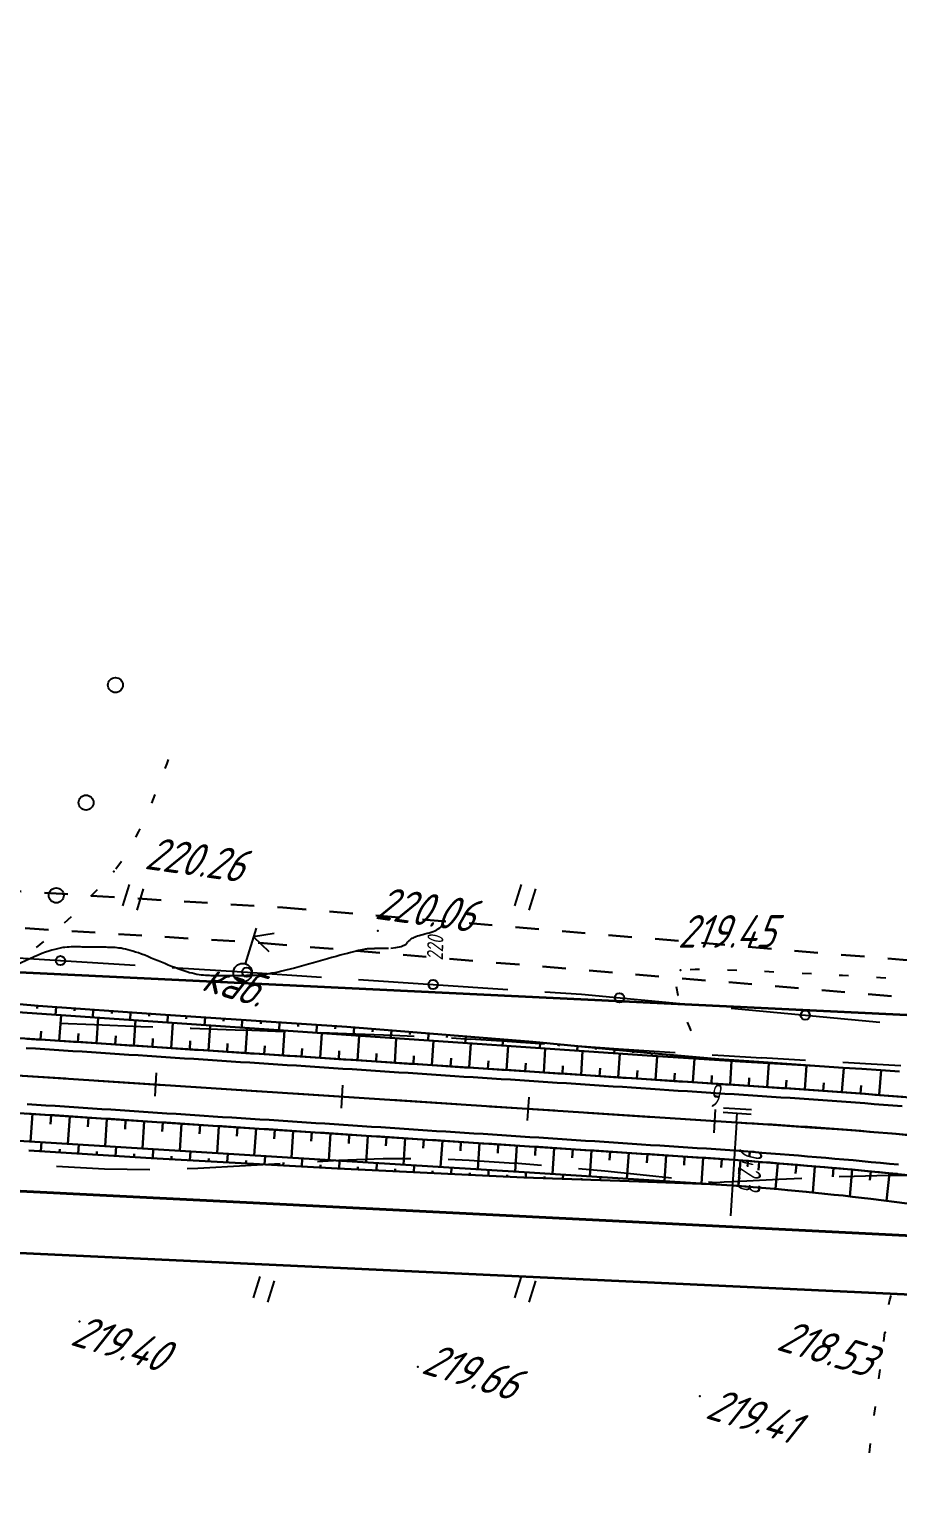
# Model space of a CAD drawing. Header units: millimetres. Extents: x -698 to 8131, y -704 to 4503.
# Drawn here: x 171.9 to 264.9, y 4027.5 to 4184.7 of the extents above; entities that cross this region are included whole.
import ezdxf

# ---------------------------------------------------------------- set-up
doc = ezdxf.new("R2010")
doc.units = ezdxf.units.MM
for name, pattern in [('CONTI', [0]), ('DASHED', [0.75, 0.5, -0.25]), ('STRIHSMALL', [1, 0.5, -0.5])]:
    doc.linetypes.add(name, pattern=pattern)
for name, color, linetype, lineweight in [('10', 1, 'Continuous', 35), ('КОПИЯ_ОСЬ_13_ОТКОСЫ', 7, 'Continuous', 30), ('КОПИЯ_ОСЬ_ГРАНИЦЫ_ПОЛОС', 7, 'Continuous', 30), ('ОСЬ_ВЕРХ_ПОКРЫТИЯ_ГРАНИЦЫ_ПОЛОС', 7, 'Continuous', 30), ('ОСЬ_ВЕРХ_ПОКРЫТИЯ_ОСЬ', 1, 'Continuous', 30)]:
    doc.layers.add(name, color=color, linetype=linetype, lineweight=lineweight)
for name, color, linetype in [('_Ростелеком', 6, 'Continuous'), ('GOR_BDEFAULT', 212, 'CONTI'), ('NAD_MDEFAULT', 7, 'CONTI'), ('PI_OTDEFAULT', 172, 'CONTI'), ('PI_TTDEFAULT', 5, 'CONTI'), ('PLN_O', 7, 'CONTI'), ('SIT_LDEFAULT', 7, 'CONTI'), ('USLZNDEFAULT', 7, 'CONTI'), ('ZAPSKDEFAULT', 7, 'CONTI'), ('Изменение выноски', 3, 'Continuous'), ('ОСЬ_ВЕРХ_ПОКРЫТИЯ_ПИКЕТЫ', 1, 'Continuous'), ('ОСЬ_ВЕРХ_ПОКРЫТИЯ_РАЗБИВКА_КРИВ', 1, 'Continuous'), ('разметка', 7, 'Continuous')]:
    doc.layers.add(name, color=color, linetype=linetype)
doc.styles.add('eskd', font='isocpeui.ttf', dxfattribs={"width": 1.2})
doc.styles.add('SHRFT', font='isocpeui.ttf', dxfattribs={"width": 3.5})
doc.styles.get("Standard").update_dxf_attribs({"font": 'isocpeui.ttf'})
doc.styles.add('STYLE1', font='isocpeui.ttf', dxfattribs={"width": 0.9})
doc.linetypes.add('кабель_связи_проект.', pattern='A,10,-1,["/",STYLE1,S=3,R=0,X=0,Y=-1.5],-4.1', length=15.1)

# ---------------------------------------------------------------- blocks, each defined once
blk = doc.blocks.new('BL_2011')
at = {"color": 0}
for p, q in [((0, 0), (0, 2.4)), ((1.6, 0), (1.6, 2.4))]:
    blk.add_line(p, q, dxfattribs=at)
blk = doc.blocks.new('BL_4017')
at = {"color": 0}
for p, q in [((0, 1), (0, 5)), ((2, 5), (0, 4)), ((0, 4), (2, 3))]:
    blk.add_line(p, q, dxfattribs=at)
blk.add_circle((0, 0), 1, dxfattribs=at)
blk = doc.blocks.new('BL_2002')
at = {"color": 0}
blk.add_circle((0, 0), 0.8, dxfattribs=at)

msp = doc.modelspace()

# ---------------------------------------------------------------- linework, layer by layer
at = {"layer": '10'}
for points in [[(307.07, 4044.59), (287.04, 4048.21), (163.15, 4053.99), (135.68, 4057.55), (104.11, 4067.08), (66.53, 4071.88), (20.06, 4083.83), (-25.14, 4108.19), (-34.34, 4113.8), (-79.36, 4142), (-91.95, 4159.32), (-169.85, 4182.62), (-259.28, 4209.36), (-312.4, 4225.42), (-355.63, 4238.49), (-406.37, 4253.82), (-425.03, 4259.46), (-449.22, 4267.11), (-456.83, 4269.51), (-499.67, 4283.06), (-559.15, 4301.9)], [(-15.47, 4131.04), (28.99, 4106.98), (71.24, 4096.09), (165.61, 4083.97), (290.41, 4077.99)]]:
    msp.add_lwpolyline(points, dxfattribs=at)
at = {"layer": '_Ростелеком', "linetype": 'кабель_связи_проект.', "lineweight": 40, "ltscale": 0.25}
msp.add_lwpolyline([(-545.93, 4321.5), (-553.41, 4301.1), (-528.69, 4293.19), (-228.33, 4200.41), (-175.92, 4184.96), (-152.18, 4177.62), (-111.95, 4163.9), (-85.05, 4151.87), (-85.05, 4151.87), (-28.65, 4111.62), (20.48, 4085.27), (66.8, 4072.51), (163.05, 4060.66), (287.87, 4054.42)], dxfattribs=at)
at = {"layer": 'GOR_BDEFAULT', "color": 212, "elevation": 220, "flags": 128}
for points in [[(210.63, 4086.28), (211.17, 4086.37), (211.75, 4086.46), (212.27, 4086.72), (212.31, 4086.77), (212.34, 4086.81), (212.38, 4086.87), (212.42, 4086.92), (212.47, 4086.98), (212.53, 4087.04), (212.59, 4087.1), (212.66, 4087.17), (212.74, 4087.23), (212.83, 4087.29), (212.93, 4087.36), (213.05, 4087.42), (213.18, 4087.49), (213.33, 4087.55), (213.49, 4087.6), (213.67, 4087.66), (213.87, 4087.72), (214.08, 4087.77), (214.29, 4087.83), (214.51, 4087.89), (214.73, 4087.95), (214.95, 4088.01), (215.16, 4088.09), (215.36, 4088.17), (215.55, 4088.25), (215.72, 4088.35), (215.87, 4088.46), (216, 4088.58), (216.09, 4088.72), (216.16, 4088.86)], [(210.37, 4086.26), (209.61, 4086.26), (209.55, 4086.26), (209.48, 4086.25), (209.42, 4086.25), (209.35, 4086.25), (209.28, 4086.25), (209.21, 4086.25), (209.14, 4086.25), (209.07, 4086.25), (209, 4086.25), (208.93, 4086.25), (208.86, 4086.24), (208.79, 4086.24), (208.71, 4086.24), (208.64, 4086.24), (208.57, 4086.24), (208.49, 4086.24), (208.41, 4086.23), (208.33, 4086.23), (208.24, 4086.22), (208.13, 4086.21), (208.02, 4086.2), (207.89, 4086.18), (207.74, 4086.15), (207.57, 4086.12), (207.38, 4086.08), (207.17, 4086.04), (206.92, 4085.98), (206.65, 4085.91), (206.35, 4085.83), (206.01, 4085.74), (205.63, 4085.64), (205.22, 4085.53), (204.79, 4085.41), (204.33, 4085.28), (203.85, 4085.14), (203.36, 4085), (202.85, 4084.86), (202.34, 4084.71), (201.83, 4084.57), (201.32, 4084.43), (200.82, 4084.3), (200.33, 4084.17), (199.85, 4084.05), (199.4, 4083.93), (198.97, 4083.83), (198.57, 4083.74), (198.2, 4083.66), (197.86, 4083.6), (197.53, 4083.54), (197.23, 4083.49), (196.95, 4083.45), (196.68, 4083.42), (196.44, 4083.4), (196.2, 4083.38), (195.98, 4083.37), (195.76, 4083.36), (195.56, 4083.35), (195.35, 4083.35), (195.16, 4083.35), (194.96, 4083.34), (194.77, 4083.34), (194.57, 4083.34), (194.37, 4083.34), (194.18, 4083.34), (193.98, 4083.34), (193.78, 4083.34), (193.58, 4083.34), (193.39, 4083.34), (193.19, 4083.34), (192.99, 4083.34), (192.79, 4083.34), (192.6, 4083.34), (192.4, 4083.34), (192.2, 4083.34), (192, 4083.34), (191.8, 4083.34), (191.61, 4083.34), (191.41, 4083.34), (191.2, 4083.35), (190.99, 4083.35), (190.78, 4083.37), (190.56, 4083.39), (190.34, 4083.41), (190.1, 4083.45), (189.86, 4083.49), (189.61, 4083.54), (189.35, 4083.6), (189.07, 4083.67), (188.78, 4083.75), (188.48, 4083.85), (188.16, 4083.96), (187.83, 4084.08), (187.49, 4084.21), (187.14, 4084.34), (186.79, 4084.49), (186.42, 4084.64), (186.06, 4084.79), (185.7, 4084.94), (185.33, 4085.09), (184.97, 4085.24), (184.62, 4085.39), (184.28, 4085.53), (183.94, 4085.66), (183.61, 4085.78), (183.3, 4085.88), (183.01, 4085.98), (182.73, 4086.06), (182.47, 4086.13), (182.21, 4086.19), (181.97, 4086.24), (181.74, 4086.28), (181.52, 4086.31), (181.31, 4086.33), (181.1, 4086.35), (180.9, 4086.37), (180.71, 4086.38), (180.52, 4086.38), (180.34, 4086.38), (180.15, 4086.39), (179.97, 4086.39), (179.79, 4086.39), (179.6, 4086.39), (179.42, 4086.39), (179.24, 4086.39), (179.05, 4086.4), (178.87, 4086.4), (178.69, 4086.4), (178.5, 4086.41), (178.32, 4086.41), (178.13, 4086.41), (177.94, 4086.42), (177.75, 4086.42), (177.57, 4086.42), (177.38, 4086.43), (177.19, 4086.43), (177, 4086.44), (176.8, 4086.44), (176.6, 4086.44), (176.4, 4086.43), (176.19, 4086.42), (175.96, 4086.41), (175.73, 4086.38), (175.49, 4086.35), (175.23, 4086.3), (174.95, 4086.24), (174.66, 4086.17), (174.34, 4086.08), (174.01, 4085.98), (173.65, 4085.85), (173.27, 4085.71), (172.86, 4085.54), (172.43, 4085.36), (171.98, 4085.16), (171.52, 4084.95), (171.05, 4084.73), (170.57, 4084.5), (170.08, 4084.27), (169.6, 4084.04), (169.13, 4083.8), (168.67, 4083.58), (168.21, 4083.36), (167.78, 4083.14), (167.37, 4082.95), (166.98, 4082.76), (166.63, 4082.6), (166.31, 4082.45), (166.02, 4082.33), (165.75, 4082.22), (165.52, 4082.13), (165.31, 4082.06), (165.12, 4082), (164.95, 4081.95), (164.8, 4081.92), (164.67, 4081.89), (164.55, 4081.87), (164.44, 4081.86), (164.34, 4081.86), (164.25, 4081.86), (164.16, 4081.86), (164.08, 4081.86), (163.99, 4081.87), (163.9, 4081.87), (163.81, 4081.89), (163.71, 4081.91), (163.6, 4081.94), (163.47, 4081.98), (163.33, 4082.05), (163.18, 4082.13), (163, 4082.24), (162.79, 4082.37), (162.57, 4082.52), (162.31, 4082.71), (162.02, 4082.93), (161.7, 4083.19), (161.34, 4083.49)]]:
    msp.add_lwpolyline(points, dxfattribs=at)
at = {"layer": 'PI_TTDEFAULT', "color": 5}
for p in [(180.97, 4094.51, 220.26), (209.24, 4088.17, 220.06), (241.65, 4083.94, 219.45), (177.29, 4046.31, 219.4), (263.57, 4045.12, 218.53), (213.53, 4041.44, 219.66), (243.73, 4038.3, 219.41)]:
    msp.add_point(p, dxfattribs=at)
at = {"layer": 'PLN_O'}
for p, q in [((167.27, 4085.46), (183.24, 4084.47)), ((187.23, 4084.22), (194.75, 4083.75)), ((194.75, 4083.76), (203.2, 4083.2)), ((207.18, 4082.94), (223.15, 4081.88)), ((227.14, 4081.62), (231.05, 4081.36)), ((231.05, 4081.36), (243.09, 4080.23)), ((247.07, 4079.86), (263, 4078.36))]:
    msp.add_line(p, q, dxfattribs=at)
for centre in [(175.25, 4084.96), (195.21, 4083.73), (215.16, 4082.41), (235.12, 4080.98), (255.03, 4079.11)]:
    msp.add_circle(centre, 0.5, dxfattribs=at)
at = {"layer": 'SIT_LDEFAULT', "color": 7}
for p, q in [((186.48, 4105.54), (186.68, 4106.07)), ((186.67, 4106.07), (186.81, 4106.49)), ((185.02, 4101.82), (185.4, 4102.75)), ((183.66, 4098.79), (183.8, 4099.08)), ((183.33, 4098.2), (183.65, 4098.79)), ((181.19, 4094.81), (181.78, 4095.62)), ((178.52, 4091.85), (179.21, 4092.57)), ((175.7, 4089.01), (176.42, 4089.7)), ((172.7, 4086.36), (173.46, 4087.01)), ((242.69, 4084), (243.22, 4084.03)), ((243.22, 4084.03), (243.68, 4084.03)), ((246.68, 4083.98), (247.68, 4083.94)), ((250.67, 4083.82), (251.67, 4083.77)), ((254.68, 4083.63), (255.68, 4083.58)), ((258.67, 4083.42), (259.02, 4083.4)), ((259.02, 4083.4), (259.67, 4083.36)), ((241.41, 4081.22), (241.23, 4082.17)), ((262.66, 4083.18), (263.07, 4083.16)), ((263.07, 4083.15), (263.66, 4083.11)), ((241.43, 4081.18), (241.42, 4081.22)), ((178.89, 4078.07), (175.16, 4078.24)), ((183.86, 4077.87), (178.89, 4078.07)), ((185.15, 4077.82), (183.86, 4077.87)), ((189.26, 4077.68), (189.15, 4077.68)), ((194.88, 4077.49), (189.26, 4077.69)), ((199.15, 4077.35), (194.88, 4077.5)), ((205.9, 4077.12), (203.15, 4077.21)), ((210.86, 4076.94), (205.9, 4077.12)), ((242.66, 4077.78), (242.41, 4078.36)), ((242.81, 4077.44), (242.66, 4077.78)), ((213.14, 4076.83), (210.86, 4076.93)), ((219.12, 4076.53), (217.13, 4076.64)), ((223.11, 4076.3), (219.12, 4076.54)), ((227.11, 4076.03), (223.11, 4076.3)), ((235.01, 4075.48), (231.1, 4075.75)), ((238.83, 4075.22), (235.01, 4075.48)), ((241.08, 4075.08), (238.83, 4075.23)), ((246.31, 4074.76), (245.07, 4074.83)), ((250.34, 4074.53), (246.31, 4074.76)), ((254.43, 4074.31), (250.34, 4074.54)), ((255.05, 4074.28), (254.43, 4074.31)), ((262.07, 4073.88), (259.05, 4074.05)), ((265.27, 4073.69), (262.07, 4073.88)), ((174.82, 4062.95), (179.96, 4062.66)), ((189.98, 4062.74), (195.06, 4063)), ((195.06, 4063), (198.79, 4063.22)), ((202.79, 4063.45), (205.05, 4063.58)), ((205.05, 4063.58), (209.83, 4063.76)), ((209.83, 4063.75), (212.78, 4063.76)), ((216.78, 4063.68), (219.01, 4063.59)), ((219.01, 4063.59), (223.86, 4063.28)), ((223.86, 4063.29), (226.76, 4063.05)), ((179.96, 4062.66), (184.81, 4062.6)), ((188.81, 4062.71), (189.98, 4062.74)), ((230.74, 4062.7), (233.54, 4062.44)), ((233.54, 4062.43), (238.03, 4061.97)), ((238.03, 4061.97), (240.69, 4061.69)), ((246.34, 4061.25), (248.76, 4061.38)), ((248.76, 4061.38), (252.2, 4061.55)), ((252.2, 4061.55), (254.65, 4061.66)), ((258.65, 4061.83), (260.26, 4061.89)), ((260.26, 4061.89), (263.92, 4061.98)), ((263.92, 4061.98), (266.7, 4061.98)), ((244.66, 4061.28), (245.43, 4061.2)), ((245.43, 4061.2), (246.34, 4061.25)), ((264.07, 4048.61), (264.21, 4049.08)), ((263.97, 4048.12), (264.07, 4048.61)), ((263.43, 4044.15), (263.56, 4045.14)), ((262.91, 4040.18), (263.04, 4041.17)), ((262.4, 4036.22), (262.53, 4037.21)), ((261.89, 4032.25), (262.02, 4033.24))]:
    msp.add_line(p, q, dxfattribs=at)
at = {"layer": 'Изменение выноски', "color": 6, "linetype": 'STRIHSMALL', "lineweight": 30, "ltscale": 5}
for points in [[(-80.08, 4181.78), (-68.06, 4176.08), (-11.56, 4135.08), (39.36, 4105.81), (49.47, 4102.47), (78.78, 4099.19), (118.65, 4095.63), (199.08, 4090.64), (291.92, 4082.81), (317.53, 4078.01), (338.52, 4070.51), (374.36, 4045.54), (383.17, 4035.96), (473.88, 3938.05), (557.44, 3861.09)], [(-82.15, 4177.97), (-70.13, 4172.27), (-13.63, 4131.27), (37.28, 4102), (47.4, 4098.67), (76.71, 4095.38), (116.58, 4091.83), (197, 4086.84), (289.85, 4079.01), (315.46, 4074.2), (336.45, 4066.71), (372.28, 4041.74), (381.1, 4032.15), (471.8, 3934.25), (555.37, 3857.28)]]:
    msp.add_lwpolyline(points, dxfattribs=at)
at = {"layer": 'КОПИЯ_ОСЬ_13_ОТКОСЫ'}
for points in [[(166.01, 4080.73), (172.88, 4080.13), (185.95, 4079.19), (205.91, 4077.86), (225.84, 4076.25), (238.09, 4075.07), (245.77, 4074.42), (250.06, 4074.11), (251.06, 4074.05), (254.06, 4073.84), (255.06, 4073.77), (258.07, 4073.55)], [(162.85, 4079.99), (205.85, 4077), (238.08, 4074.81), (248.06, 4074.17), (256.06, 4073.68), (258.07, 4073.55), (259.08, 4073.48), (261.09, 4073.37), (263.11, 4073.23), (265.13, 4073.1)], [(162.85, 4079.99), (205.85, 4077), (238.08, 4074.81), (248.06, 4074.17), (256.06, 4073.68), (258.07, 4073.55)], [(172.79, 4080.14), (172.76, 4079.85)], [(174.78, 4079.99), (174.72, 4079.16)], [(175.13, 4076.37), (175.31, 4079.12)], [(176.78, 4079.85), (176.76, 4079.57)], [(178.77, 4079.71), (178.71, 4078.88)], [(179.12, 4076.11), (179.3, 4078.84)], [(180.77, 4079.56), (180.75, 4079.29)], [(182.76, 4079.42), (182.7, 4078.61)], [(184.76, 4079.28), (184.74, 4079.01)], [(186.75, 4079.14), (186.7, 4078.33)], [(188.75, 4079), (188.73, 4078.73)], [(190.74, 4078.87), (190.69, 4078.05)], [(192.74, 4078.74), (192.72, 4078.46)], [(173.13, 4076.5), (173.19, 4077.42)], [(177.12, 4076.24), (177.18, 4077.16)], [(183.11, 4075.85), (183.29, 4078.57)], [(187.1, 4075.59), (187.28, 4078.29)], [(191.09, 4075.33), (191.27, 4078.01)], [(194.73, 4078.6), (194.68, 4077.78)], [(195.08, 4075.07), (195.26, 4077.74)], [(196.73, 4078.47), (196.71, 4078.19)], [(198.72, 4078.34), (198.67, 4077.5)], [(199.08, 4074.8), (199.25, 4077.46)], [(200.72, 4078.2), (200.7, 4077.92)], [(202.72, 4078.07), (202.66, 4077.22)], [(203.07, 4074.54), (203.24, 4077.18)], [(204.71, 4077.94), (204.69, 4077.65)], [(206.71, 4077.79), (206.64, 4076.95)], [(208.7, 4077.63), (208.68, 4077.35)], [(210.69, 4077.47), (210.63, 4076.68)], [(212.69, 4077.31), (212.67, 4077.04)], [(214.68, 4077.15), (214.62, 4076.4)], [(181.11, 4075.98), (181.17, 4076.89)], [(185.11, 4075.72), (185.16, 4076.62)], [(189.1, 4075.46), (189.16, 4076.36)], [(193.09, 4075.2), (193.15, 4076.09)], [(197.08, 4074.93), (197.14, 4075.82)], [(201.07, 4074.67), (201.13, 4075.56)], [(207.06, 4074.28), (207.23, 4076.91)], [(211.05, 4074.02), (211.22, 4076.64)], [(215.04, 4073.76), (215.21, 4076.36)], [(216.67, 4076.99), (216.65, 4076.74)], [(218.67, 4076.83), (218.61, 4076.13)], [(219.03, 4073.5), (219.2, 4076.09)], [(220.66, 4076.67), (220.64, 4076.44)], [(222.65, 4076.51), (222.6, 4075.86)], [(223.02, 4073.24), (223.19, 4075.82)], [(224.65, 4076.34), (224.63, 4076.13)], [(226.64, 4076.17), (226.58, 4075.59)], [(227.02, 4072.98), (227.18, 4075.55)], [(228.63, 4075.98), (228.61, 4075.79)], [(230.62, 4075.79), (230.58, 4075.32)], [(232.61, 4075.59), (232.6, 4075.44)], [(205.06, 4074.41), (205.12, 4075.29)], [(209.05, 4074.15), (209.11, 4075.03)], [(213.05, 4073.89), (213.1, 4074.76)], [(217.04, 4073.63), (217.09, 4074.5)], [(221.03, 4073.37), (221.08, 4074.23)], [(225.02, 4073.11), (225.08, 4073.97)], [(231.01, 4072.71), (231.17, 4075.28)], [(234.6, 4075.4), (234.57, 4075.05)], [(235, 4072.45), (235.17, 4075.01)], [(236.59, 4075.21), (236.58, 4075.09)], [(238.59, 4075.02), (238.56, 4074.78)], [(238.99, 4072.19), (239.16, 4074.74)], [(240.58, 4074.86), (240.57, 4074.78)], [(242.57, 4074.69), (242.56, 4074.53)], [(242.98, 4071.93), (243.15, 4074.49)], [(244.56, 4074.52), (244.56, 4074.47)], [(246.56, 4074.36), (246.55, 4074.27)], [(246.97, 4071.67), (247.14, 4074.23)], [(248.55, 4074.22), (248.55, 4074.19)], [(250.55, 4074.08), (250.54, 4074.02)], [(250.96, 4071.41), (251.13, 4073.98)], [(252.54, 4073.94), (252.54, 4073.92)], [(229.01, 4072.85), (229.07, 4073.7)], [(233, 4072.58), (233.06, 4073.44)], [(236.99, 4072.32), (237.05, 4073.18)], [(240.99, 4072.06), (241.04, 4072.91)], [(244.98, 4071.8), (245.03, 4072.65)], [(248.97, 4071.54), (249.02, 4072.39)], [(254.54, 4073.8), (254.54, 4073.77)], [(254.96, 4071.14), (255.14, 4073.74)], [(256.53, 4073.66), (256.53, 4073.65)], [(258.95, 4070.86), (259.14, 4073.48)], [(262.93, 4070.57), (263.14, 4073.23)], [(252.96, 4071.28), (253.02, 4072.14)], [(256.95, 4071.01), (257.01, 4071.87)], [(260.94, 4070.72), (261, 4071.59)], [(169.18, 4068.74), (247.37, 4063.63), (254.83, 4063.02), (258.8, 4062.68), (261.77, 4062.41), (268.18, 4061.78)], [(172.25, 4068.54), (172.06, 4065.58)], [(174.25, 4068.41), (174.18, 4067.43)], [(176.24, 4068.28), (176.05, 4065.33)], [(178.24, 4068.15), (178.17, 4067.17)], [(180.23, 4068.02), (180.04, 4065.09)], [(182.23, 4067.89), (182.17, 4066.91)], [(184.23, 4067.76), (184.03, 4064.84)], [(186.22, 4067.63), (186.16, 4066.66)], [(161.95, 4066.16), (171.93, 4065.59), (224.93, 4062.3), (247.19, 4060.89), (252.16, 4060.47), (253.15, 4060.37), (255.13, 4060.2), (256.12, 4060.09), (257.11, 4059.98), (258.1, 4059.89), (259.08, 4059.79), (260.07, 4059.67), (261.05, 4059.55), (262.04, 4059.45), (265.95, 4058.93)], [(161.95, 4066.16), (171.93, 4065.59), (224.93, 4062.3), (247.19, 4060.89), (249.18, 4060.73)], [(188.22, 4067.5), (188.03, 4064.59)], [(190.21, 4067.37), (190.15, 4066.4)], [(192.21, 4067.24), (192.02, 4064.34)], [(194.2, 4067.11), (194.14, 4066.14)], [(196.2, 4066.98), (196.01, 4064.1)], [(198.2, 4066.85), (198.13, 4065.89)], [(200.19, 4066.72), (200, 4063.85)], [(202.19, 4066.59), (202.12, 4065.63)], [(204.18, 4066.45), (204, 4063.6)], [(206.18, 4066.32), (206.12, 4065.37)], [(208.17, 4066.19), (207.99, 4063.35)], [(210.17, 4066.06), (210.11, 4065.12)], [(171.87, 4064.64), (184.95, 4063.81), (204.92, 4062.7), (224.89, 4061.74), (237.19, 4061.3), (244.89, 4061.01), (247.19, 4060.88), (249.18, 4060.73)], [(173.15, 4064.56), (173.22, 4065.51)], [(175.15, 4064.43), (175.17, 4064.75)], [(177.15, 4064.31), (177.21, 4065.26)], [(179.14, 4064.18), (179.16, 4064.5)], [(181.14, 4064.05), (181.2, 4065.01)], [(185.13, 4063.8), (185.18, 4064.77)], [(189.12, 4063.58), (189.18, 4064.52)], [(212.17, 4065.93), (211.98, 4063.1)], [(214.16, 4065.8), (214.1, 4064.86)], [(216.16, 4065.67), (215.97, 4062.86)], [(218.15, 4065.54), (218.09, 4064.6)], [(220.15, 4065.41), (219.97, 4062.61)], [(222.14, 4065.28), (222.08, 4064.35)], [(224.14, 4065.15), (223.96, 4062.36)], [(226.14, 4065.02), (226.08, 4064.09)], [(228.13, 4064.89), (227.95, 4062.11)], [(230.13, 4064.76), (230.07, 4063.83)], [(232.12, 4064.63), (231.94, 4061.86)], [(234.12, 4064.5), (234.06, 4063.57)], [(183.13, 4063.93), (183.16, 4064.25)], [(187.13, 4063.69), (187.15, 4064.01)], [(191.12, 4063.47), (191.14, 4063.78)], [(193.12, 4063.36), (193.17, 4064.27)], [(195.12, 4063.25), (195.13, 4063.55)], [(197.11, 4063.14), (197.16, 4064.02)], [(199.11, 4063.03), (199.13, 4063.32)], [(201.11, 4062.91), (201.15, 4063.78)], [(203.1, 4062.8), (203.12, 4063.09)], [(205.1, 4062.69), (205.14, 4063.53)], [(209.1, 4062.5), (209.13, 4063.28)], [(213.09, 4062.31), (213.13, 4063.03)], [(236.11, 4064.37), (235.93, 4061.6)], [(238.11, 4064.24), (238.05, 4063.31)], [(240.11, 4064.11), (239.93, 4061.35)], [(242.1, 4063.97), (242.04, 4063.06)], [(244.1, 4063.84), (243.92, 4061.1)], [(246.09, 4063.71), (246.03, 4062.8)], [(248.09, 4063.57), (247.87, 4060.83)], [(250.08, 4063.41), (250.01, 4062.5)], [(252.08, 4063.25), (251.85, 4060.5)], [(254.07, 4063.08), (253.99, 4062.17)], [(256.06, 4062.92), (255.82, 4060.12)], [(207.1, 4062.6), (207.11, 4062.88)], [(211.09, 4062.4), (211.11, 4062.66)], [(215.09, 4062.21), (215.1, 4062.45)], [(217.09, 4062.11), (217.12, 4062.79)], [(219.08, 4062.02), (219.09, 4062.24)], [(221.08, 4061.92), (221.11, 4062.54)], [(223.08, 4061.82), (223.09, 4062.03)], [(225.08, 4061.73), (225.1, 4062.29)], [(227.08, 4061.66), (227.08, 4061.85)], [(229.07, 4061.59), (229.09, 4062.04)], [(231.07, 4061.52), (231.08, 4061.67)], [(233.07, 4061.45), (233.08, 4061.78)], [(235.07, 4061.37), (235.07, 4061.49)], [(237.07, 4061.3), (237.08, 4061.53)], [(258.05, 4062.75), (257.97, 4061.81)], [(260.05, 4062.57), (259.79, 4059.7)], [(262.04, 4062.39), (261.94, 4061.43)], [(264.03, 4062.19), (263.74, 4059.22)], [(239.07, 4061.23), (239.07, 4061.3)], [(241.07, 4061.15), (241.07, 4061.28)], [(243.07, 4061.08), (243.07, 4061.12)], [(245.06, 4061), (245.07, 4061.02)], [(247.06, 4060.88), (247.06, 4060.89)]]:
    msp.add_lwpolyline(points, dxfattribs=at)
at = {"layer": 'КОПИЯ_ОСЬ_ГРАНИЦЫ_ПОЛОС'}
for points in [[(171.65, 4076.6), (172.65, 4076.53), (173.64, 4076.47), (174.64, 4076.4), (175.64, 4076.34), (176.64, 4076.27), (177.64, 4076.21), (178.63, 4076.14), (179.63, 4076.08), (180.63, 4076.01), (181.63, 4075.95), (182.62, 4075.88), (183.62, 4075.82), (184.62, 4075.75), (185.62, 4075.69), (186.61, 4075.62), (187.61, 4075.56), (188.61, 4075.49), (189.61, 4075.42), (190.61, 4075.36), (191.6, 4075.29), (192.6, 4075.23), (193.6, 4075.16), (194.6, 4075.1), (195.59, 4075.03), (196.59, 4074.97), (197.59, 4074.9), (198.59, 4074.84), (199.58, 4074.77), (200.58, 4074.71), (201.58, 4074.64), (202.58, 4074.58), (203.58, 4074.51), (204.57, 4074.45), (205.57, 4074.38), (206.57, 4074.32), (207.57, 4074.25), (208.56, 4074.19), (209.56, 4074.12), (210.56, 4074.05), (211.56, 4073.99), (212.55, 4073.92), (213.55, 4073.86), (214.55, 4073.79), (215.55, 4073.73), (216.55, 4073.66), (217.54, 4073.6), (218.54, 4073.53), (219.54, 4073.47), (220.54, 4073.4), (221.53, 4073.34), (222.53, 4073.27), (223.53, 4073.21), (224.53, 4073.14), (225.52, 4073.08), (226.52, 4073.01), (227.52, 4072.95), (228.52, 4072.88), (229.52, 4072.82), (230.51, 4072.75), (231.51, 4072.68), (232.51, 4072.62), (233.51, 4072.55), (234.5, 4072.49), (235.5, 4072.42), (236.5, 4072.36), (237.5, 4072.29), (238.49, 4072.23), (239.49, 4072.16), (240.49, 4072.1), (241.49, 4072.03), (242.49, 4071.97), (243.48, 4071.9), (244.48, 4071.84), (245.48, 4071.77), (246.48, 4071.71), (247.47, 4071.64), (248.47, 4071.58), (249.47, 4071.51), (250.47, 4071.44), (251.47, 4071.38), (252.47, 4071.31), (253.47, 4071.25), (254.47, 4071.18), (255.47, 4071.11), (256.47, 4071.04), (257.47, 4070.97), (258.47, 4070.9), (259.47, 4070.83), (260.48, 4070.75), (261.48, 4070.68), (262.48, 4070.6), (263.49, 4070.52), (264.49, 4070.44), (265.49, 4070.36)], [(171.63, 4068.58), (172.62, 4068.52), (173.62, 4068.45), (174.62, 4068.39), (175.61, 4068.32), (176.61, 4068.26), (177.61, 4068.19), (178.6, 4068.13), (179.6, 4068.06), (180.6, 4068), (181.59, 4067.93), (182.59, 4067.87), (183.59, 4067.8), (184.58, 4067.74), (185.58, 4067.67), (186.58, 4067.61), (187.57, 4067.54), (188.57, 4067.48), (189.57, 4067.41), (190.56, 4067.35), (191.56, 4067.28), (192.56, 4067.22), (193.55, 4067.15), (194.55, 4067.08), (195.55, 4067.02), (196.54, 4066.95), (197.54, 4066.89), (198.53, 4066.82), (199.53, 4066.76), (200.53, 4066.69), (201.52, 4066.63), (202.52, 4066.56), (203.52, 4066.5), (204.51, 4066.43), (205.51, 4066.37), (206.51, 4066.3), (207.5, 4066.24), (208.5, 4066.17), (209.5, 4066.11), (210.49, 4066.04), (211.49, 4065.98), (212.49, 4065.91), (213.48, 4065.85), (214.48, 4065.78), (215.48, 4065.72), (216.47, 4065.65), (217.47, 4065.59), (218.47, 4065.52), (219.46, 4065.46), (220.46, 4065.39), (221.46, 4065.33), (222.45, 4065.26), (223.45, 4065.19), (224.45, 4065.13), (225.44, 4065.06), (226.44, 4065), (227.43, 4064.93), (228.43, 4064.87), (229.43, 4064.8), (230.42, 4064.74), (231.42, 4064.67), (232.42, 4064.61), (233.41, 4064.54), (234.41, 4064.48), (235.41, 4064.41), (236.4, 4064.35), (237.4, 4064.28), (238.4, 4064.22), (239.39, 4064.15), (240.39, 4064.09), (241.39, 4064.02), (242.38, 4063.96), (243.38, 4063.89), (244.38, 4063.83), (245.37, 4063.76), (246.37, 4063.7), (247.36, 4063.63), (248.33, 4063.55), (249.31, 4063.47), (250.29, 4063.39), (251.27, 4063.32), (252.25, 4063.24), (253.23, 4063.15), (254.2, 4063.07), (255.18, 4062.99), (256.16, 4062.91), (257.13, 4062.83), (258.11, 4062.74), (259.08, 4062.66), (260.06, 4062.57), (261.03, 4062.48), (262, 4062.39), (262.98, 4062.3), (263.95, 4062.21), (264.92, 4062.11)]]:
    msp.add_lwpolyline(points, dxfattribs=at)
at = {"layer": 'ОСЬ_ВЕРХ_ПОКРЫТИЯ_ГРАНИЦЫ_ПОЛОС', "linetype": 'Continuous'}
for points in [[(267.17, 4070.22), (263.91, 4070.49), (261.4, 4070.68), (258.39, 4070.91), (253.88, 4071.22), (162.67, 4077.19)], [(265.41, 4069.36), (264.41, 4069.45), (263.41, 4069.53), (262.4, 4069.6), (261.4, 4069.68), (260.4, 4069.76), (259.4, 4069.83), (258.4, 4069.9), (257.4, 4069.97), (256.4, 4070.04), (255.4, 4070.11), (254.4, 4070.18), (253.4, 4070.25), (252.4, 4070.31), (251.4, 4070.38), (250.4, 4070.45), (249.4, 4070.51), (248.4, 4070.58), (247.41, 4070.64), (246.41, 4070.71), (245.41, 4070.77), (244.41, 4070.84), (243.42, 4070.9), (242.42, 4070.97), (241.42, 4071.03), (240.42, 4071.1), (239.43, 4071.16), (238.43, 4071.23), (237.43, 4071.3), (236.43, 4071.36), (235.44, 4071.43), (234.44, 4071.49), (233.44, 4071.56), (232.44, 4071.62), (231.44, 4071.69), (230.45, 4071.75), (229.45, 4071.82), (228.45, 4071.88), (227.45, 4071.95), (226.46, 4072.01), (225.46, 4072.08), (224.46, 4072.14), (223.46, 4072.21), (222.47, 4072.27), (221.47, 4072.34), (220.47, 4072.4), (219.47, 4072.47), (218.47, 4072.53), (217.48, 4072.6), (216.48, 4072.67), (215.48, 4072.73), (214.48, 4072.8), (213.49, 4072.86), (212.49, 4072.93), (211.49, 4072.99), (210.49, 4073.06), (209.5, 4073.12), (208.5, 4073.19), (207.5, 4073.25), (206.5, 4073.32), (205.5, 4073.38), (204.51, 4073.45), (203.51, 4073.51), (202.51, 4073.58), (201.51, 4073.64), (200.52, 4073.71), (199.52, 4073.77), (198.52, 4073.84), (197.52, 4073.91), (196.53, 4073.97), (195.53, 4074.04), (194.53, 4074.1), (193.53, 4074.17), (192.54, 4074.23), (191.54, 4074.3), (190.54, 4074.36), (189.54, 4074.43), (188.54, 4074.49), (187.55, 4074.56), (186.55, 4074.62), (185.55, 4074.69), (184.55, 4074.75), (183.56, 4074.82), (182.56, 4074.88), (181.56, 4074.95), (180.56, 4075.01), (179.57, 4075.08), (178.57, 4075.14), (177.57, 4075.21), (176.57, 4075.28), (175.57, 4075.34), (174.58, 4075.41), (173.58, 4075.47), (172.58, 4075.54), (171.58, 4075.6)], [(171.65, 4076.6), (172.65, 4076.53), (173.64, 4076.47), (174.64, 4076.4), (175.64, 4076.34), (176.64, 4076.27), (177.64, 4076.21), (178.63, 4076.14), (179.63, 4076.08), (180.63, 4076.01), (181.63, 4075.95), (182.62, 4075.88), (183.62, 4075.82), (184.62, 4075.75), (185.62, 4075.69), (186.61, 4075.62), (187.61, 4075.56), (188.61, 4075.49), (189.61, 4075.42), (190.61, 4075.36), (191.6, 4075.29), (192.6, 4075.23), (193.6, 4075.16), (194.6, 4075.1), (195.59, 4075.03), (196.59, 4074.97), (197.59, 4074.9), (198.59, 4074.84), (199.58, 4074.77), (200.58, 4074.71), (201.58, 4074.64), (202.58, 4074.58), (203.57, 4074.51), (204.57, 4074.45), (205.57, 4074.38), (206.57, 4074.32), (207.57, 4074.25), (208.56, 4074.19), (209.56, 4074.12), (210.56, 4074.05), (211.56, 4073.99), (212.55, 4073.92), (213.55, 4073.86), (214.55, 4073.79), (215.55, 4073.73), (216.54, 4073.66), (217.54, 4073.6), (218.54, 4073.53), (219.54, 4073.47), (220.54, 4073.4), (221.53, 4073.34), (222.53, 4073.27), (223.53, 4073.21), (224.53, 4073.14), (225.52, 4073.08), (226.52, 4073.01), (227.52, 4072.95), (228.52, 4072.88), (229.51, 4072.82), (230.51, 4072.75), (231.51, 4072.68), (232.51, 4072.62), (233.5, 4072.55), (234.5, 4072.49), (235.5, 4072.42), (236.5, 4072.36), (237.5, 4072.29), (238.49, 4072.23), (239.49, 4072.16), (240.49, 4072.1), (241.49, 4072.03), (242.48, 4071.97), (243.48, 4071.9), (244.48, 4071.84), (245.48, 4071.77), (246.47, 4071.71), (247.47, 4071.64), (248.47, 4071.58), (249.47, 4071.51), (250.47, 4071.44), (251.47, 4071.38), (252.47, 4071.31), (253.46, 4071.25), (254.47, 4071.18), (255.47, 4071.11), (256.47, 4071.04), (257.47, 4070.97), (258.47, 4070.9), (259.47, 4070.83), (260.47, 4070.75), (261.48, 4070.68), (262.48, 4070.6), (263.48, 4070.52), (264.49, 4070.44), (265.49, 4070.36)]]:
    msp.add_lwpolyline(points, dxfattribs=at)
at = {"layer": 'ОСЬ_ВЕРХ_ПОКРЫТИЯ_ГРАНИЦЫ_ПОЛОС', "linetype": 'Continuous', "lineweight": 30}
for points in [[(265.02, 4063.11), (264.04, 4063.2), (263.07, 4063.3), (262.1, 4063.39), (261.12, 4063.48), (260.15, 4063.57), (259.17, 4063.65), (258.2, 4063.74), (257.22, 4063.82), (256.24, 4063.91), (255.26, 4063.99), (254.29, 4064.07), (253.31, 4064.15), (252.33, 4064.23), (251.35, 4064.31), (250.37, 4064.39), (249.39, 4064.47), (248.41, 4064.55), (247.43, 4064.63), (246.43, 4064.69), (245.44, 4064.76), (244.44, 4064.82), (243.45, 4064.89), (242.45, 4064.95), (241.45, 4065.02), (240.46, 4065.08), (239.46, 4065.15), (238.46, 4065.21), (237.47, 4065.28), (236.47, 4065.35), (235.47, 4065.41), (234.48, 4065.48), (233.48, 4065.54), (232.48, 4065.61), (231.49, 4065.67), (230.49, 4065.74), (229.49, 4065.8), (228.5, 4065.87), (227.5, 4065.93), (226.5, 4066), (225.51, 4066.06), (224.51, 4066.13), (223.51, 4066.19), (222.52, 4066.26), (221.52, 4066.32), (220.52, 4066.39), (219.53, 4066.45), (218.53, 4066.52), (217.53, 4066.58), (216.54, 4066.65), (215.54, 4066.71), (214.55, 4066.78), (213.55, 4066.84), (212.55, 4066.91), (211.56, 4066.97), (210.56, 4067.04), (209.56, 4067.11), (208.57, 4067.17), (207.57, 4067.24), (206.57, 4067.3), (205.58, 4067.37), (204.58, 4067.43), (203.58, 4067.5), (202.59, 4067.56), (201.59, 4067.63), (200.59, 4067.69), (199.6, 4067.76), (198.6, 4067.82), (197.6, 4067.89), (196.61, 4067.95), (195.61, 4068.02), (194.61, 4068.08), (193.62, 4068.15), (192.62, 4068.21), (191.62, 4068.28), (190.63, 4068.34), (189.63, 4068.41), (188.63, 4068.47), (187.64, 4068.54), (186.64, 4068.6), (185.65, 4068.67), (184.65, 4068.73), (183.65, 4068.8), (182.66, 4068.86), (181.66, 4068.93), (180.66, 4069), (179.67, 4069.06), (178.67, 4069.13), (177.67, 4069.19), (176.68, 4069.26), (175.68, 4069.32), (174.68, 4069.39), (173.69, 4069.45), (172.69, 4069.52), (171.69, 4069.58)], [(264.92, 4062.11), (263.95, 4062.21), (262.98, 4062.3), (262, 4062.39), (261.03, 4062.48), (260.06, 4062.57), (259.08, 4062.66), (258.11, 4062.74), (257.13, 4062.83), (256.16, 4062.91), (255.18, 4062.99), (254.2, 4063.07), (253.23, 4063.15), (252.25, 4063.24), (251.27, 4063.32), (250.29, 4063.39), (249.31, 4063.47), (248.33, 4063.55), (247.36, 4063.63), (246.37, 4063.7), (245.37, 4063.76), (244.38, 4063.83), (243.38, 4063.89), (242.38, 4063.96), (241.39, 4064.02), (240.39, 4064.09), (239.39, 4064.15), (238.4, 4064.22), (237.4, 4064.28), (236.4, 4064.35), (235.41, 4064.41), (234.41, 4064.48), (233.41, 4064.54), (232.42, 4064.61), (231.42, 4064.67), (230.42, 4064.74), (229.43, 4064.8), (228.43, 4064.87), (227.44, 4064.93), (226.44, 4065), (225.44, 4065.06), (224.45, 4065.13), (223.45, 4065.19), (222.45, 4065.26), (221.46, 4065.33), (220.46, 4065.39), (219.46, 4065.46), (218.47, 4065.52), (217.47, 4065.59), (216.47, 4065.65), (215.48, 4065.72), (214.48, 4065.78), (213.48, 4065.85), (212.49, 4065.91), (211.49, 4065.98), (210.49, 4066.04), (209.5, 4066.11), (208.5, 4066.17), (207.5, 4066.24), (206.51, 4066.3), (205.51, 4066.37), (204.51, 4066.43), (203.52, 4066.5), (202.52, 4066.56), (201.52, 4066.63), (200.53, 4066.69), (199.53, 4066.76), (198.54, 4066.82), (197.54, 4066.89), (196.54, 4066.95), (195.55, 4067.02), (194.55, 4067.08), (193.55, 4067.15), (192.56, 4067.22), (191.56, 4067.28), (190.56, 4067.35), (189.57, 4067.41), (188.57, 4067.48), (187.57, 4067.54), (186.58, 4067.61), (185.58, 4067.67), (184.58, 4067.74), (183.59, 4067.8), (182.59, 4067.87), (181.59, 4067.93), (180.6, 4068), (179.6, 4068.06), (178.6, 4068.13), (177.61, 4068.19), (176.61, 4068.26), (175.61, 4068.32), (174.62, 4068.39), (173.62, 4068.45), (172.62, 4068.52), (171.63, 4068.58)]]:
    msp.add_lwpolyline(points, dxfattribs=at)
at = {"layer": 'ОСЬ_ВЕРХ_ПОКРЫТИЯ_ОСЬ'}
msp.add_lwpolyline([(162.4, 4073.2), (247.66, 4067.62), (247.66, 4067.62), (251.58, 4067.36), (255.51, 4067.1), (258.45, 4066.89), (260.41, 4066.75), (262.38, 4066.6), (264.34, 4066.44), (266.3, 4066.28)], dxfattribs=at)
at = {"layer": 'ОСЬ_ВЕРХ_ПОКРЫТИЯ_ПИКЕТЫ'}
for p, q in [((185.38, 4070.44), (185.54, 4072.94)), ((205.34, 4069.14), (205.5, 4071.63)), ((225.29, 4067.83), (225.46, 4070.32)), ((245.25, 4066.52), (245.41, 4069.02)), ((245.25, 4066.52), (245.41, 4069.02))]:
    msp.add_line(p, q, dxfattribs=at)
at = {"layer": 'ОСЬ_ВЕРХ_ПОКРЫТИЯ_РАЗБИВКА_КРИВ'}
for p, q in [((246.26, 4069.21), (249.25, 4069.02)), ((246.23, 4068.72), (249.22, 4068.52)), ((247.66, 4067.62), (247.01, 4057.64)), ((247.66, 4067.62), (247.72, 4068.62))]:
    msp.add_line(p, q, dxfattribs=at)
at = {"layer": 'разметка', "linetype": 'DASHED', "lineweight": 30, "ltscale": 14}
msp.add_lwpolyline([(147.87, 4074.15), (247.66, 4067.62)], dxfattribs=at)
at = {"layer": 'разметка', "lineweight": 30, "ltscale": 7}
msp.add_lwpolyline([(399.1, 3995.19), (399.1, 3995.19, 0.012352), (378.08, 4017.28, 0.03661), (355.7, 4036.46, 0.090655), (307.03, 4059.74, 0.037396), (278.04, 4065.1, 0.013155), (247.66, 4067.62), (247.66, 4067.62), (247.66, 4067.62)], format="xyb", dxfattribs=at)

# ---------------------------------------------------------------- block references
at = {"layer": 'USLZNDEFAULT', "color": 7, "rotation": 342.9999999999999}
msp.add_blockref('BL_4017', (194.77, 4083.67), dxfattribs=at)
at = {"layer": 'ZAPSKDEFAULT', "color": 7, "rotation": 342.9999999999999}
for name, p in [('BL_2002', (181.14, 4114.48)), ('BL_2002', (177.99, 4101.89)), ('BL_2002', (174.8, 4091.95)), ('BL_2011', (181.93, 4090.83)), ('BL_2011', (223.93, 4090.83)), ('BL_2011', (195.93, 4048.83)), ('BL_2011', (223.93, 4048.83))]:
    msp.add_blockref(name, p, dxfattribs=at)

# ---------------------------------------------------------------- texts
at = {"layer": 'GOR_BDEFAULT', "color": 212, "style": 'SHRFT', "width": 0.75}
msp.add_text('220', height=1.722, rotation=88.175, dxfattribs=at).set_placement((216.2, 4084.96, 220))
at = {"layer": 'NAD_MDEFAULT', "color": 7, "style": 'eskd', "oblique": 10, "width": 0.8}
msp.add_text('каб.', height=3.5, rotation=343, dxfattribs=at).set_placement((190.22, 4081.85))
at = {"layer": 'PI_OTDEFAULT', "color": 172, "style": 'eskd', "oblique": 10, "width": 0.8}
for s, rotation, p in [('220.26', 352, (184.17, 4094.81)), ('220.06', 352, (208.84, 4089.46)), ('219.40', 343, (176.19, 4043.85)), ('218.53', 343, (251.82, 4043.32)), ('219.66', 343, (213.79, 4040.81)), ('219.41', 343, (244.2, 4036))]:
    msp.add_text(s, height=3.5, rotation=rotation, dxfattribs=at).set_placement(p)
msp.add_text('219.45', height=3.5, dxfattribs=at).set_placement((241.35, 4086.34))
at = {"layer": 'ОСЬ_ВЕРХ_ПОКРЫТИЯ_ПИКЕТЫ', "width": 0.6}
msp.add_text('9', height=2.5, rotation=356.2583, dxfattribs=at).set_placement((244.68, 4069.32))
at = {"layer": 'ОСЬ_ВЕРХ_ПОКРЫТИЯ_РАЗБИВКА_КРИВ', "width": 0.6}
msp.add_text('9+2.3', height=2.5, rotation=266.2583, dxfattribs=at).set_placement((247.99, 4065.09))

doc.saveas('drawing.dxf')
